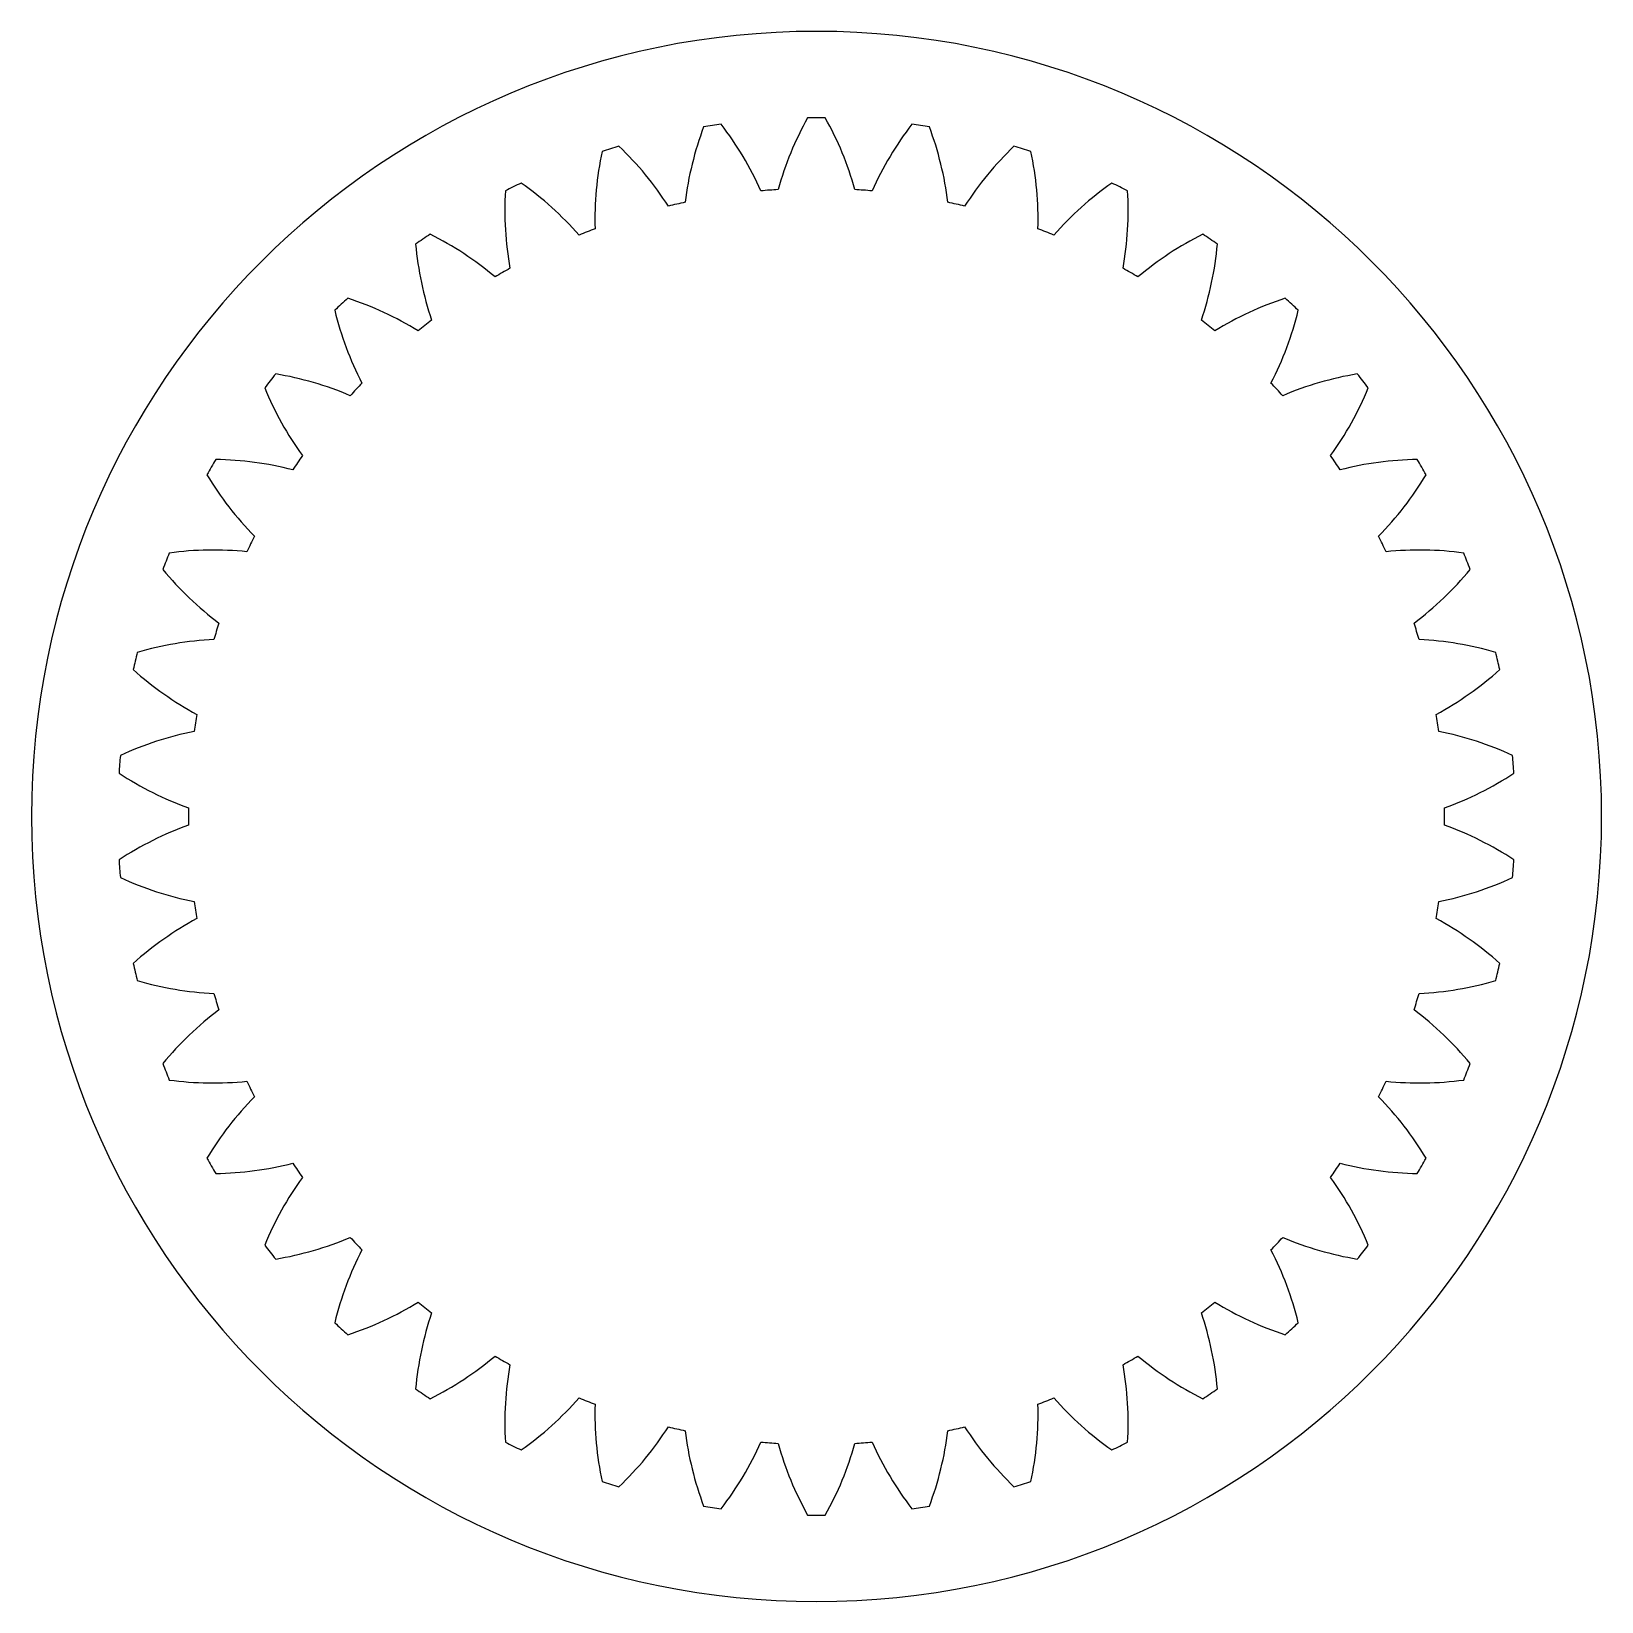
# Model space of a CAD drawing. Header units: millimetres. Extents: x 280.7 to 305.7, y 180.3 to 205.3.
import ezdxf

# ---------------------------------------------------------------- set-up
doc = ezdxf.new("R2010")
doc.units = ezdxf.units.MM
doc.header["$MEASUREMENT"] = 0

# ---------------------------------------------------------------- blocks, each defined once
blk = doc.blocks.new('block 3')
at = {"color": 7, "lineweight": 25, "true_color": 0xffffff}
blk.add_open_spline([(292.296, 202.744), (292.127, 203.121), (291.913, 203.477), (291.661, 203.805)], degree=3, dxfattribs=at)
blk = doc.blocks.new('block 4')
at = {"color": 7, "lineweight": 25, "true_color": 0xffffff}
blk.add_open_spline([(292.569, 202.764), (292.478, 202.759), (292.387, 202.752), (292.296, 202.744)], degree=3, dxfattribs=at)
blk = doc.blocks.new('block 5')
at = {"color": 7, "lineweight": 25, "true_color": 0xffffff}
blk.add_open_spline([(293.039, 203.908), (292.838, 203.547), (292.68, 203.163), (292.569, 202.764)], degree=3, dxfattribs=at)
blk = doc.blocks.new('block 6')
at = {"color": 7, "lineweight": 25, "true_color": 0xffffff}
blk.add_open_spline([(293.32, 203.908), (293.227, 203.909), (293.133, 203.909), (293.039, 203.908)], degree=3, dxfattribs=at)
blk = doc.blocks.new('block 7')
at = {"color": 7, "lineweight": 25, "true_color": 0xffffff}
blk.add_open_spline([(293.79, 202.764), (293.679, 203.163), (293.522, 203.547), (293.32, 203.908)], degree=3, dxfattribs=at)
blk = doc.blocks.new('block 8')
at = {"color": 7, "lineweight": 25, "true_color": 0xffffff}
blk.add_open_spline([(294.064, 202.744), (293.973, 202.752), (293.881, 202.759), (293.79, 202.764)], degree=3, dxfattribs=at)
blk = doc.blocks.new('block 9')
at = {"color": 7, "lineweight": 25, "true_color": 0xffffff}
blk.add_open_spline([(294.699, 203.805), (294.446, 203.477), (294.233, 203.121), (294.064, 202.744)], degree=3, dxfattribs=at)
blk = doc.blocks.new('block 10')
at = {"color": 7, "lineweight": 25, "true_color": 0xffffff}
blk.add_open_spline([(294.977, 203.763), (294.884, 203.778), (294.792, 203.792), (294.699, 203.805)], degree=3, dxfattribs=at)
blk = doc.blocks.new('block 11')
at = {"color": 7, "lineweight": 25, "true_color": 0xffffff}
blk.add_open_spline([(295.271, 202.562), (295.221, 202.972), (295.122, 203.375), (294.977, 203.763)], degree=3, dxfattribs=at)
blk = doc.blocks.new('block 12')
at = {"color": 7, "lineweight": 25, "true_color": 0xffffff}
blk.add_open_spline([(295.538, 202.501), (295.45, 202.522), (295.36, 202.543), (295.271, 202.562)], degree=3, dxfattribs=at)
blk = doc.blocks.new('block 13')
at = {"color": 7, "lineweight": 25, "true_color": 0xffffff}
blk.add_open_spline([(296.324, 203.455), (296.026, 203.169), (295.762, 202.849), (295.538, 202.501)], degree=3, dxfattribs=at)
blk = doc.blocks.new('block 14')
at = {"color": 7, "lineweight": 25, "true_color": 0xffffff}
blk.add_open_spline([(296.593, 203.372), (296.504, 203.401), (296.414, 203.429), (296.324, 203.455)], degree=3, dxfattribs=at)
blk = doc.blocks.new('block 15')
at = {"color": 7, "lineweight": 25, "true_color": 0xffffff}
blk.add_open_spline([(296.705, 202.141), (296.717, 202.554), (296.679, 202.968), (296.593, 203.372)], degree=3, dxfattribs=at)
blk = doc.blocks.new('block 16')
at = {"color": 7, "lineweight": 25, "true_color": 0xffffff}
blk.add_open_spline([(296.96, 202.041), (296.876, 202.075), (296.791, 202.109), (296.705, 202.141)], degree=3, dxfattribs=at)
blk = doc.blocks.new('block 17')
at = {"color": 7, "lineweight": 25, "true_color": 0xffffff}
blk.add_open_spline([(297.88, 202.867), (297.542, 202.629), (297.233, 202.351), (296.96, 202.041)], degree=3, dxfattribs=at)
blk = doc.blocks.new('block 18')
at = {"color": 7, "lineweight": 25, "true_color": 0xffffff}
blk.add_open_spline([(298.133, 202.745), (298.049, 202.787), (297.965, 202.828), (297.88, 202.867)], degree=3, dxfattribs=at)
blk = doc.blocks.new('block 19')
at = {"color": 7, "lineweight": 25, "true_color": 0xffffff}
blk.add_open_spline([(298.061, 201.511), (298.133, 201.918), (298.158, 202.332), (298.133, 202.745)], degree=3, dxfattribs=at)
blk = doc.blocks.new('block 20')
at = {"color": 7, "lineweight": 25, "true_color": 0xffffff}
blk.add_open_spline([(298.298, 201.374), (298.219, 201.421), (298.14, 201.466), (298.061, 201.511)], degree=3, dxfattribs=at)
blk = doc.blocks.new('block 21')
at = {"color": 7, "lineweight": 25, "true_color": 0xffffff}
blk.add_open_spline([(299.33, 202.054), (298.961, 201.869), (298.614, 201.64), (298.298, 201.374)], degree=3, dxfattribs=at)
blk = doc.blocks.new('block 22')
at = {"color": 7, "lineweight": 25, "true_color": 0xffffff}
blk.add_open_spline([(299.563, 201.896), (299.486, 201.949), (299.409, 202.002), (299.33, 202.054)], degree=3, dxfattribs=at)
blk = doc.blocks.new('block 23')
at = {"color": 7, "lineweight": 25, "true_color": 0xffffff}
blk.add_open_spline([(299.307, 200.686), (299.44, 201.078), (299.526, 201.484), (299.563, 201.896)], degree=3, dxfattribs=at)
blk = doc.blocks.new('block 24')
at = {"color": 7, "lineweight": 25, "true_color": 0xffffff}
blk.add_open_spline([(299.521, 200.515), (299.451, 200.573), (299.379, 200.63), (299.307, 200.686)], degree=3, dxfattribs=at)
blk = doc.blocks.new('block 25')
at = {"color": 7, "lineweight": 25, "true_color": 0xffffff}
blk.add_open_spline([(300.644, 201.034), (300.25, 200.906), (299.874, 200.732), (299.521, 200.515)], degree=3, dxfattribs=at)
blk = doc.blocks.new('block 26')
at = {"color": 7, "lineweight": 25, "true_color": 0xffffff}
blk.add_open_spline([(300.85, 200.842), (300.782, 200.907), (300.713, 200.971), (300.644, 201.034)], degree=3, dxfattribs=at)
blk = doc.blocks.new('block 27')
at = {"color": 7, "lineweight": 25, "true_color": 0xffffff}
blk.add_open_spline([(300.416, 199.684), (300.606, 200.052), (300.751, 200.441), (300.85, 200.842)], degree=3, dxfattribs=at)
blk = doc.blocks.new('block 28')
at = {"color": 7, "lineweight": 25, "true_color": 0xffffff}
blk.add_open_spline([(300.603, 199.483), (300.542, 199.551), (300.479, 199.618), (300.416, 199.684)], degree=3, dxfattribs=at)
blk = doc.blocks.new('block 29')
at = {"color": 7, "lineweight": 25, "true_color": 0xffffff}
blk.add_open_spline([(301.79, 199.829), (301.382, 199.761), (300.983, 199.645), (300.603, 199.483)], degree=3, dxfattribs=at)
blk = doc.blocks.new('block 30')
at = {"color": 7, "lineweight": 25, "true_color": 0xffffff}
blk.add_open_spline([(301.965, 199.609), (301.908, 199.683), (301.849, 199.757), (301.79, 199.829)], degree=3, dxfattribs=at)
blk = doc.blocks.new('block 31')
at = {"color": 7, "lineweight": 25, "true_color": 0xffffff}
blk.add_open_spline([(301.364, 198.529), (301.606, 198.864), (301.808, 199.227), (301.965, 199.609)], degree=3, dxfattribs=at)
blk = doc.blocks.new('block 32')
at = {"color": 7, "lineweight": 25, "true_color": 0xffffff}
blk.add_open_spline([(301.518, 198.302), (301.468, 198.378), (301.417, 198.454), (301.364, 198.529)], degree=3, dxfattribs=at)
blk = doc.blocks.new('block 33')
at = {"color": 7, "lineweight": 25, "true_color": 0xffffff}
blk.add_open_spline([(302.744, 198.467), (302.33, 198.461), (301.919, 198.405), (301.518, 198.302)], degree=3, dxfattribs=at)
blk = doc.blocks.new('block 34')
at = {"color": 7, "lineweight": 25, "true_color": 0xffffff}
blk.add_open_spline([(302.885, 198.224), (302.839, 198.305), (302.792, 198.387), (302.744, 198.467)], degree=3, dxfattribs=at)
blk = doc.blocks.new('block 35')
at = {"color": 7, "lineweight": 25, "true_color": 0xffffff}
blk.add_open_spline([(302.129, 197.245), (302.419, 197.54), (302.672, 197.869), (302.885, 198.224)], degree=3, dxfattribs=at)
blk = doc.blocks.new('block 36')
at = {"color": 7, "lineweight": 25, "true_color": 0xffffff}
blk.add_open_spline([(302.248, 196.998), (302.209, 197.081), (302.17, 197.163), (302.129, 197.245)], degree=3, dxfattribs=at)
blk = doc.blocks.new('block 37')
at = {"color": 7, "lineweight": 25, "true_color": 0xffffff}
blk.add_open_spline([(303.484, 196.978), (303.074, 197.033), (302.659, 197.04), (302.248, 196.998)], degree=3, dxfattribs=at)
blk = doc.blocks.new('block 38')
at = {"color": 7, "lineweight": 25, "true_color": 0xffffff}
blk.add_open_spline([(303.587, 196.716), (303.554, 196.804), (303.52, 196.891), (303.484, 196.978)], degree=3, dxfattribs=at)
blk = doc.blocks.new('block 39')
at = {"color": 7, "lineweight": 25, "true_color": 0xffffff}
blk.add_open_spline([(302.694, 195.861), (303.024, 196.11), (303.324, 196.397), (303.587, 196.716)], degree=3, dxfattribs=at)
blk = doc.blocks.new('block 40')
at = {"color": 7, "lineweight": 25, "true_color": 0xffffff}
blk.add_open_spline([(302.775, 195.599), (302.749, 195.687), (302.722, 195.774), (302.694, 195.861)], degree=3, dxfattribs=at)
blk = doc.blocks.new('block 41')
at = {"color": 7, "lineweight": 25, "true_color": 0xffffff}
blk.add_open_spline([(303.995, 195.396), (303.597, 195.511), (303.188, 195.58), (302.775, 195.599)], degree=3, dxfattribs=at)
blk = doc.blocks.new('block 42')
at = {"color": 7, "lineweight": 25, "true_color": 0xffffff}
blk.add_open_spline([(304.057, 195.121), (304.037, 195.213), (304.017, 195.304), (303.995, 195.396)], degree=3, dxfattribs=at)
blk = doc.blocks.new('block 43')
at = {"color": 7, "lineweight": 25, "true_color": 0xffffff}
blk.add_open_spline([(303.047, 194.409), (303.41, 194.605), (303.75, 194.845), (304.057, 195.121)], degree=3, dxfattribs=at)
blk = doc.blocks.new('block 44')
at = {"color": 7, "lineweight": 25, "true_color": 0xffffff}
blk.add_open_spline([(303.088, 194.138), (303.075, 194.228), (303.062, 194.318), (303.047, 194.409)], degree=3, dxfattribs=at)
blk = doc.blocks.new('block 45')
at = {"color": 7, "lineweight": 25, "true_color": 0xffffff}
blk.add_open_spline([(304.263, 193.754), (303.888, 193.928), (303.493, 194.057), (303.088, 194.138)], degree=3, dxfattribs=at)
blk = doc.blocks.new('block 46')
at = {"color": 7, "lineweight": 25, "true_color": 0xffffff}
blk.add_open_spline([(304.284, 193.474), (304.278, 193.568), (304.271, 193.661), (304.263, 193.754)], degree=3, dxfattribs=at)
blk = doc.blocks.new('block 47')
at = {"color": 7, "lineweight": 25, "true_color": 0xffffff}
blk.add_open_spline([(303.179, 192.92), (303.568, 193.06), (303.939, 193.246), (304.284, 193.474)], degree=3, dxfattribs=at)
blk = doc.blocks.new('block 48')
at = {"color": 7, "lineweight": 25, "true_color": 0xffffff}
blk.add_open_spline([(303.179, 192.646), (303.18, 192.737), (303.18, 192.828), (303.179, 192.92)], degree=3, dxfattribs=at)
blk = doc.blocks.new('block 49')
at = {"color": 7, "lineweight": 25, "true_color": 0xffffff}
blk.add_open_spline([(304.284, 192.092), (303.939, 192.319), (303.568, 192.505), (303.179, 192.646)], degree=3, dxfattribs=at)
blk = doc.blocks.new('block 50')
at = {"color": 7, "lineweight": 25, "true_color": 0xffffff}
blk.add_open_spline([(304.263, 191.811), (304.271, 191.905), (304.278, 191.998), (304.284, 192.092)], degree=3, dxfattribs=at)
blk = doc.blocks.new('block 51')
at = {"color": 7, "lineweight": 25, "true_color": 0xffffff}
blk.add_open_spline([(303.088, 191.428), (303.493, 191.509), (303.888, 191.638), (304.263, 191.811)], degree=3, dxfattribs=at)
blk = doc.blocks.new('block 52')
at = {"color": 7, "lineweight": 25, "true_color": 0xffffff}
blk.add_open_spline([(303.047, 191.157), (303.062, 191.247), (303.075, 191.337), (303.088, 191.428)], degree=3, dxfattribs=at)
blk = doc.blocks.new('block 53')
at = {"color": 7, "lineweight": 25, "true_color": 0xffffff}
blk.add_open_spline([(304.057, 190.444), (303.75, 190.721), (303.41, 190.96), (303.047, 191.157)], degree=3, dxfattribs=at)
blk = doc.blocks.new('block 54')
at = {"color": 7, "lineweight": 25, "true_color": 0xffffff}
blk.add_open_spline([(303.995, 190.17), (304.017, 190.261), (304.037, 190.353), (304.057, 190.444)], degree=3, dxfattribs=at)
blk = doc.blocks.new('block 55')
at = {"color": 7, "lineweight": 25, "true_color": 0xffffff}
blk.add_open_spline([(302.775, 189.966), (303.188, 189.986), (303.597, 190.054), (303.995, 190.17)], degree=3, dxfattribs=at)
blk = doc.blocks.new('block 56')
at = {"color": 7, "lineweight": 25, "true_color": 0xffffff}
blk.add_open_spline([(302.694, 189.705), (302.722, 189.792), (302.749, 189.879), (302.775, 189.966)], degree=3, dxfattribs=at)
blk = doc.blocks.new('block 57')
at = {"color": 7, "lineweight": 25, "true_color": 0xffffff}
blk.add_open_spline([(303.587, 188.849), (303.324, 189.169), (303.024, 189.456), (302.694, 189.705)], degree=3, dxfattribs=at)
blk = doc.blocks.new('block 58')
at = {"color": 7, "lineweight": 25, "true_color": 0xffffff}
blk.add_open_spline([(303.484, 188.587), (303.52, 188.674), (303.554, 188.762), (303.587, 188.849)], degree=3, dxfattribs=at)
blk = doc.blocks.new('block 59')
at = {"color": 7, "lineweight": 25, "true_color": 0xffffff}
blk.add_open_spline([(302.248, 188.568), (302.659, 188.526), (303.074, 188.532), (303.484, 188.587)], degree=3, dxfattribs=at)
blk = doc.blocks.new('block 60')
at = {"color": 7, "lineweight": 25, "true_color": 0xffffff}
blk.add_open_spline([(302.129, 188.321), (302.17, 188.403), (302.209, 188.485), (302.248, 188.568)], degree=3, dxfattribs=at)
blk = doc.blocks.new('block 61')
at = {"color": 7, "lineweight": 25, "true_color": 0xffffff}
blk.add_open_spline([(302.885, 187.342), (302.672, 187.697), (302.419, 188.026), (302.129, 188.321)], degree=3, dxfattribs=at)
blk = doc.blocks.new('block 62')
at = {"color": 7, "lineweight": 25, "true_color": 0xffffff}
blk.add_open_spline([(302.744, 187.098), (302.792, 187.179), (302.839, 187.26), (302.885, 187.342)], degree=3, dxfattribs=at)
blk = doc.blocks.new('block 63')
at = {"color": 7, "lineweight": 25, "true_color": 0xffffff}
blk.add_open_spline([(301.518, 187.263), (301.919, 187.16), (302.33, 187.105), (302.744, 187.098)], degree=3, dxfattribs=at)
blk = doc.blocks.new('block 64')
at = {"color": 7, "lineweight": 25, "true_color": 0xffffff}
blk.add_open_spline([(301.364, 187.037), (301.417, 187.112), (301.468, 187.187), (301.518, 187.263)], degree=3, dxfattribs=at)
blk = doc.blocks.new('block 65')
at = {"color": 7, "lineweight": 25, "true_color": 0xffffff}
blk.add_open_spline([(301.965, 185.956), (301.808, 186.339), (301.606, 186.702), (301.364, 187.037)], degree=3, dxfattribs=at)
blk = doc.blocks.new('block 66')
at = {"color": 7, "lineweight": 25, "true_color": 0xffffff}
blk.add_open_spline([(301.79, 185.736), (301.849, 185.809), (301.908, 185.882), (301.965, 185.956)], degree=3, dxfattribs=at)
blk = doc.blocks.new('block 67')
at = {"color": 7, "lineweight": 25, "true_color": 0xffffff}
blk.add_open_spline([(300.603, 186.082), (300.983, 185.921), (301.382, 185.805), (301.79, 185.736)], degree=3, dxfattribs=at)
blk = doc.blocks.new('block 68')
at = {"color": 7, "lineweight": 25, "true_color": 0xffffff}
blk.add_open_spline([(300.416, 185.881), (300.479, 185.947), (300.542, 186.014), (300.603, 186.082)], degree=3, dxfattribs=at)
blk = doc.blocks.new('block 69')
at = {"color": 7, "lineweight": 25, "true_color": 0xffffff}
blk.add_open_spline([(300.85, 184.723), (300.751, 185.125), (300.606, 185.514), (300.416, 185.881)], degree=3, dxfattribs=at)
blk = doc.blocks.new('block 70')
at = {"color": 7, "lineweight": 25, "true_color": 0xffffff}
blk.add_open_spline([(300.644, 184.532), (300.713, 184.595), (300.782, 184.659), (300.85, 184.723)], degree=3, dxfattribs=at)
blk = doc.blocks.new('block 71')
at = {"color": 7, "lineweight": 25, "true_color": 0xffffff}
blk.add_open_spline([(299.521, 185.051), (299.874, 184.834), (300.25, 184.66), (300.644, 184.532)], degree=3, dxfattribs=at)
blk = doc.blocks.new('block 72')
at = {"color": 7, "lineweight": 25, "true_color": 0xffffff}
blk.add_open_spline([(299.307, 184.88), (299.379, 184.936), (299.451, 184.993), (299.521, 185.051)], degree=3, dxfattribs=at)
blk = doc.blocks.new('block 73')
at = {"color": 7, "lineweight": 25, "true_color": 0xffffff}
blk.add_open_spline([(299.563, 183.67), (299.526, 184.082), (299.44, 184.488), (299.307, 184.88)], degree=3, dxfattribs=at)
blk = doc.blocks.new('block 74')
at = {"color": 7, "lineweight": 25, "true_color": 0xffffff}
blk.add_open_spline([(299.33, 183.512), (299.409, 183.563), (299.486, 183.616), (299.563, 183.67)], degree=3, dxfattribs=at)
blk = doc.blocks.new('block 75')
at = {"color": 7, "lineweight": 25, "true_color": 0xffffff}
blk.add_open_spline([(298.298, 184.192), (298.614, 183.925), (298.961, 183.697), (299.33, 183.512)], degree=3, dxfattribs=at)
blk = doc.blocks.new('block 76')
at = {"color": 7, "lineweight": 25, "true_color": 0xffffff}
blk.add_open_spline([(298.061, 184.055), (298.14, 184.099), (298.219, 184.145), (298.298, 184.192)], degree=3, dxfattribs=at)
blk = doc.blocks.new('block 77')
at = {"color": 7, "lineweight": 25, "true_color": 0xffffff}
blk.add_open_spline([(298.133, 182.82), (298.158, 183.233), (298.133, 183.648), (298.061, 184.055)], degree=3, dxfattribs=at)
blk = doc.blocks.new('block 78')
at = {"color": 7, "lineweight": 25, "true_color": 0xffffff}
blk.add_open_spline([(297.88, 182.698), (297.965, 182.738), (298.049, 182.779), (298.133, 182.82)], degree=3, dxfattribs=at)
blk = doc.blocks.new('block 79')
at = {"color": 7, "lineweight": 25, "true_color": 0xffffff}
blk.add_open_spline([(296.96, 183.525), (297.233, 183.214), (297.542, 182.937), (297.88, 182.698)], degree=3, dxfattribs=at)
blk = doc.blocks.new('block 80')
at = {"color": 7, "lineweight": 25, "true_color": 0xffffff}
blk.add_open_spline([(296.705, 183.425), (296.791, 183.457), (296.876, 183.49), (296.96, 183.525)], degree=3, dxfattribs=at)
blk = doc.blocks.new('block 81')
at = {"color": 7, "lineweight": 25, "true_color": 0xffffff}
blk.add_open_spline([(296.593, 182.193), (296.679, 182.598), (296.717, 183.011), (296.705, 183.425)], degree=3, dxfattribs=at)
blk = doc.blocks.new('block 82')
at = {"color": 7, "lineweight": 25, "true_color": 0xffffff}
blk.add_open_spline([(296.324, 182.111), (296.414, 182.137), (296.504, 182.165), (296.593, 182.193)], degree=3, dxfattribs=at)
blk = doc.blocks.new('block 83')
at = {"color": 7, "lineweight": 25, "true_color": 0xffffff}
blk.add_open_spline([(295.538, 183.065), (295.762, 182.717), (296.026, 182.397), (296.324, 182.111)], degree=3, dxfattribs=at)
blk = doc.blocks.new('block 84')
at = {"color": 7, "lineweight": 25, "true_color": 0xffffff}
blk.add_open_spline([(295.271, 183.004), (295.36, 183.023), (295.45, 183.043), (295.538, 183.065)], degree=3, dxfattribs=at)
blk = doc.blocks.new('block 85')
at = {"color": 7, "lineweight": 25, "true_color": 0xffffff}
blk.add_open_spline([(294.977, 181.803), (295.122, 182.19), (295.221, 182.593), (295.271, 183.004)], degree=3, dxfattribs=at)
blk = doc.blocks.new('block 86')
at = {"color": 7, "lineweight": 25, "true_color": 0xffffff}
blk.add_open_spline([(294.699, 181.761), (294.792, 181.774), (294.884, 181.788), (294.977, 181.803)], degree=3, dxfattribs=at)
blk = doc.blocks.new('block 87')
at = {"color": 7, "lineweight": 25, "true_color": 0xffffff}
blk.add_open_spline([(294.064, 182.822), (294.233, 182.445), (294.446, 182.088), (294.699, 181.761)], degree=3, dxfattribs=at)
blk = doc.blocks.new('block 88')
at = {"color": 7, "lineweight": 25, "true_color": 0xffffff}
blk.add_open_spline([(293.79, 182.801), (293.881, 182.807), (293.973, 182.814), (294.064, 182.822)], degree=3, dxfattribs=at)
blk = doc.blocks.new('block 89')
at = {"color": 7, "lineweight": 25, "true_color": 0xffffff}
blk.add_open_spline([(293.32, 181.658), (293.522, 182.019), (293.679, 182.403), (293.79, 182.801)], degree=3, dxfattribs=at)
blk = doc.blocks.new('block 90')
at = {"color": 7, "lineweight": 25, "true_color": 0xffffff}
blk.add_open_spline([(293.039, 181.658), (293.133, 181.657), (293.227, 181.657), (293.32, 181.658)], degree=3, dxfattribs=at)
blk = doc.blocks.new('block 91')
at = {"color": 7, "lineweight": 25, "true_color": 0xffffff}
blk.add_open_spline([(292.569, 182.801), (292.68, 182.403), (292.838, 182.019), (293.039, 181.658)], degree=3, dxfattribs=at)
blk = doc.blocks.new('block 92')
at = {"color": 7, "lineweight": 25, "true_color": 0xffffff}
blk.add_open_spline([(292.296, 182.822), (292.387, 182.814), (292.478, 182.807), (292.569, 182.801)], degree=3, dxfattribs=at)
blk = doc.blocks.new('block 93')
at = {"color": 7, "lineweight": 25, "true_color": 0xffffff}
blk.add_open_spline([(291.661, 181.761), (291.913, 182.088), (292.127, 182.445), (292.296, 182.822)], degree=3, dxfattribs=at)
blk = doc.blocks.new('block 94')
at = {"color": 7, "lineweight": 25, "true_color": 0xffffff}
blk.add_open_spline([(291.383, 181.803), (291.475, 181.788), (291.568, 181.774), (291.661, 181.761)], degree=3, dxfattribs=at)
blk = doc.blocks.new('block 95')
at = {"color": 7, "lineweight": 25, "true_color": 0xffffff}
blk.add_open_spline([(291.088, 183.004), (291.139, 182.593), (291.237, 182.19), (291.383, 181.803)], degree=3, dxfattribs=at)
blk = doc.blocks.new('block 96')
at = {"color": 7, "lineweight": 25, "true_color": 0xffffff}
blk.add_open_spline([(290.821, 183.065), (290.91, 183.043), (290.999, 183.023), (291.088, 183.004)], degree=3, dxfattribs=at)
blk = doc.blocks.new('block 97')
at = {"color": 7, "lineweight": 25, "true_color": 0xffffff}
blk.add_open_spline([(290.035, 182.111), (290.334, 182.397), (290.598, 182.717), (290.821, 183.065)], degree=3, dxfattribs=at)
blk = doc.blocks.new('block 98')
at = {"color": 7, "lineweight": 25, "true_color": 0xffffff}
blk.add_open_spline([(289.766, 182.193), (289.855, 182.165), (289.945, 182.137), (290.035, 182.111)], degree=3, dxfattribs=at)
blk = doc.blocks.new('block 99')
at = {"color": 7, "lineweight": 25, "true_color": 0xffffff}
blk.add_open_spline([(289.654, 183.425), (289.643, 183.011), (289.68, 182.598), (289.766, 182.193)], degree=3, dxfattribs=at)
blk = doc.blocks.new('block 100')
at = {"color": 7, "lineweight": 25, "true_color": 0xffffff}
blk.add_open_spline([(289.399, 183.525), (289.484, 183.49), (289.569, 183.457), (289.654, 183.425)], degree=3, dxfattribs=at)
blk = doc.blocks.new('block 101')
at = {"color": 7, "lineweight": 25, "true_color": 0xffffff}
blk.add_open_spline([(288.479, 182.698), (288.817, 182.937), (289.126, 183.214), (289.399, 183.525)], degree=3, dxfattribs=at)
blk = doc.blocks.new('block 102')
at = {"color": 7, "lineweight": 25, "true_color": 0xffffff}
blk.add_open_spline([(288.226, 182.82), (288.31, 182.779), (288.394, 182.738), (288.479, 182.698)], degree=3, dxfattribs=at)
blk = doc.blocks.new('block 103')
at = {"color": 7, "lineweight": 25, "true_color": 0xffffff}
blk.add_open_spline([(288.299, 184.055), (288.226, 183.648), (288.202, 183.233), (288.226, 182.82)], degree=3, dxfattribs=at)
blk = doc.blocks.new('block 104')
at = {"color": 7, "lineweight": 25, "true_color": 0xffffff}
blk.add_open_spline([(288.062, 184.192), (288.14, 184.145), (288.219, 184.099), (288.299, 184.055)], degree=3, dxfattribs=at)
blk = doc.blocks.new('block 105')
at = {"color": 7, "lineweight": 25, "true_color": 0xffffff}
blk.add_open_spline([(287.029, 183.512), (287.399, 183.697), (287.745, 183.925), (288.062, 184.192)], degree=3, dxfattribs=at)
blk = doc.blocks.new('block 106')
at = {"color": 7, "lineweight": 25, "true_color": 0xffffff}
blk.add_open_spline([(286.796, 183.67), (286.873, 183.616), (286.951, 183.563), (287.029, 183.512)], degree=3, dxfattribs=at)
blk = doc.blocks.new('block 107')
at = {"color": 7, "lineweight": 25, "true_color": 0xffffff}
blk.add_open_spline([(287.052, 184.88), (286.92, 184.488), (286.834, 184.082), (286.796, 183.67)], degree=3, dxfattribs=at)
blk = doc.blocks.new('block 108')
at = {"color": 7, "lineweight": 25, "true_color": 0xffffff}
blk.add_open_spline([(286.838, 185.051), (286.909, 184.993), (286.98, 184.936), (287.052, 184.88)], degree=3, dxfattribs=at)
blk = doc.blocks.new('block 109')
at = {"color": 7, "lineweight": 25, "true_color": 0xffffff}
blk.add_open_spline([(285.716, 184.532), (286.109, 184.66), (286.486, 184.834), (286.838, 185.051)], degree=3, dxfattribs=at)
blk = doc.blocks.new('block 110')
at = {"color": 7, "lineweight": 25, "true_color": 0xffffff}
blk.add_open_spline([(285.51, 184.723), (285.578, 184.659), (285.646, 184.595), (285.716, 184.532)], degree=3, dxfattribs=at)
blk = doc.blocks.new('block 111')
at = {"color": 7, "lineweight": 25, "true_color": 0xffffff}
blk.add_open_spline([(285.943, 185.881), (285.753, 185.514), (285.608, 185.125), (285.51, 184.723)], degree=3, dxfattribs=at)
blk = doc.blocks.new('block 112')
at = {"color": 7, "lineweight": 25, "true_color": 0xffffff}
blk.add_open_spline([(285.757, 186.082), (285.818, 186.014), (285.88, 185.947), (285.943, 185.881)], degree=3, dxfattribs=at)
blk = doc.blocks.new('block 113')
at = {"color": 7, "lineweight": 25, "true_color": 0xffffff}
blk.add_open_spline([(284.569, 185.736), (284.977, 185.805), (285.376, 185.921), (285.757, 186.082)], degree=3, dxfattribs=at)
blk = doc.blocks.new('block 114')
at = {"color": 7, "lineweight": 25, "true_color": 0xffffff}
blk.add_open_spline([(284.394, 185.956), (284.452, 185.882), (284.51, 185.809), (284.569, 185.736)], degree=3, dxfattribs=at)
blk = doc.blocks.new('block 115')
at = {"color": 7, "lineweight": 25, "true_color": 0xffffff}
blk.add_open_spline([(284.995, 187.037), (284.753, 186.702), (284.551, 186.339), (284.394, 185.956)], degree=3, dxfattribs=at)
blk = doc.blocks.new('block 116')
at = {"color": 7, "lineweight": 25, "true_color": 0xffffff}
blk.add_open_spline([(284.841, 187.263), (284.891, 187.187), (284.943, 187.112), (284.995, 187.037)], degree=3, dxfattribs=at)
blk = doc.blocks.new('block 117')
at = {"color": 7, "lineweight": 25, "true_color": 0xffffff}
blk.add_open_spline([(283.615, 187.098), (284.029, 187.105), (284.44, 187.16), (284.841, 187.263)], degree=3, dxfattribs=at)
blk = doc.blocks.new('block 118')
at = {"color": 7, "lineweight": 25, "true_color": 0xffffff}
blk.add_open_spline([(283.475, 187.342), (283.521, 187.26), (283.567, 187.179), (283.615, 187.098)], degree=3, dxfattribs=at)
blk = doc.blocks.new('block 119')
at = {"color": 7, "lineweight": 25, "true_color": 0xffffff}
blk.add_open_spline([(284.23, 188.321), (283.941, 188.026), (283.687, 187.697), (283.475, 187.342)], degree=3, dxfattribs=at)
blk = doc.blocks.new('block 120')
at = {"color": 7, "lineweight": 25, "true_color": 0xffffff}
blk.add_open_spline([(284.111, 188.568), (284.15, 188.485), (284.19, 188.403), (284.23, 188.321)], degree=3, dxfattribs=at)
blk = doc.blocks.new('block 121')
at = {"color": 7, "lineweight": 25, "true_color": 0xffffff}
blk.add_open_spline([(282.875, 188.587), (283.285, 188.532), (283.7, 188.526), (284.111, 188.568)], degree=3, dxfattribs=at)
blk = doc.blocks.new('block 122')
at = {"color": 7, "lineweight": 25, "true_color": 0xffffff}
blk.add_open_spline([(282.772, 188.849), (282.805, 188.762), (282.84, 188.674), (282.875, 188.587)], degree=3, dxfattribs=at)
blk = doc.blocks.new('block 123')
at = {"color": 7, "lineweight": 25, "true_color": 0xffffff}
blk.add_open_spline([(283.665, 189.705), (283.335, 189.456), (283.035, 189.169), (282.772, 188.849)], degree=3, dxfattribs=at)
blk = doc.blocks.new('block 124')
at = {"color": 7, "lineweight": 25, "true_color": 0xffffff}
blk.add_open_spline([(283.585, 189.966), (283.61, 189.879), (283.637, 189.792), (283.665, 189.705)], degree=3, dxfattribs=at)
blk = doc.blocks.new('block 125')
at = {"color": 7, "lineweight": 25, "true_color": 0xffffff}
blk.add_open_spline([(282.365, 190.17), (282.762, 190.054), (283.171, 189.986), (283.585, 189.966)], degree=3, dxfattribs=at)
blk = doc.blocks.new('block 126')
at = {"color": 7, "lineweight": 25, "true_color": 0xffffff}
blk.add_open_spline([(282.302, 190.444), (282.322, 190.353), (282.343, 190.261), (282.365, 190.17)], degree=3, dxfattribs=at)
blk = doc.blocks.new('block 127')
at = {"color": 7, "lineweight": 25, "true_color": 0xffffff}
blk.add_open_spline([(283.313, 191.157), (282.949, 190.96), (282.61, 190.721), (282.302, 190.444)], degree=3, dxfattribs=at)
blk = doc.blocks.new('block 128')
at = {"color": 7, "lineweight": 25, "true_color": 0xffffff}
blk.add_open_spline([(283.272, 191.428), (283.284, 191.337), (283.298, 191.247), (283.313, 191.157)], degree=3, dxfattribs=at)
blk = doc.blocks.new('block 129')
at = {"color": 7, "lineweight": 25, "true_color": 0xffffff}
blk.add_open_spline([(282.096, 191.811), (282.472, 191.638), (282.866, 191.509), (283.272, 191.428)], degree=3, dxfattribs=at)
blk = doc.blocks.new('block 130')
at = {"color": 7, "lineweight": 25, "true_color": 0xffffff}
blk.add_open_spline([(282.075, 192.092), (282.081, 191.998), (282.088, 191.905), (282.096, 191.811)], degree=3, dxfattribs=at)
blk = doc.blocks.new('block 131')
at = {"color": 7, "lineweight": 25, "true_color": 0xffffff}
blk.add_open_spline([(283.181, 192.646), (282.792, 192.505), (282.421, 192.319), (282.075, 192.092)], degree=3, dxfattribs=at)
blk = doc.blocks.new('block 132')
at = {"color": 7, "lineweight": 25, "true_color": 0xffffff}
blk.add_open_spline([(283.181, 192.92), (283.179, 192.828), (283.179, 192.737), (283.181, 192.646)], degree=3, dxfattribs=at)
blk = doc.blocks.new('block 133')
at = {"color": 7, "lineweight": 25, "true_color": 0xffffff}
blk.add_open_spline([(282.075, 193.474), (282.421, 193.246), (282.792, 193.06), (283.181, 192.92)], degree=3, dxfattribs=at)
blk = doc.blocks.new('block 134')
at = {"color": 7, "lineweight": 25, "true_color": 0xffffff}
blk.add_open_spline([(282.096, 193.754), (282.088, 193.661), (282.081, 193.568), (282.075, 193.474)], degree=3, dxfattribs=at)
blk = doc.blocks.new('block 135')
at = {"color": 7, "lineweight": 25, "true_color": 0xffffff}
blk.add_open_spline([(283.272, 194.138), (282.866, 194.057), (282.472, 193.928), (282.096, 193.754)], degree=3, dxfattribs=at)
blk = doc.blocks.new('block 136')
at = {"color": 7, "lineweight": 25, "true_color": 0xffffff}
blk.add_open_spline([(283.313, 194.409), (283.298, 194.318), (283.284, 194.228), (283.272, 194.138)], degree=3, dxfattribs=at)
blk = doc.blocks.new('block 137')
at = {"color": 7, "lineweight": 25, "true_color": 0xffffff}
blk.add_open_spline([(282.302, 195.121), (282.61, 194.845), (282.949, 194.605), (283.313, 194.409)], degree=3, dxfattribs=at)
blk = doc.blocks.new('block 138')
at = {"color": 7, "lineweight": 25, "true_color": 0xffffff}
blk.add_open_spline([(282.365, 195.396), (282.343, 195.304), (282.322, 195.213), (282.302, 195.121)], degree=3, dxfattribs=at)
blk = doc.blocks.new('block 139')
at = {"color": 7, "lineweight": 25, "true_color": 0xffffff}
blk.add_open_spline([(283.585, 195.599), (283.171, 195.58), (282.762, 195.511), (282.365, 195.396)], degree=3, dxfattribs=at)
blk = doc.blocks.new('block 140')
at = {"color": 7, "lineweight": 25, "true_color": 0xffffff}
blk.add_open_spline([(283.665, 195.861), (283.637, 195.774), (283.61, 195.687), (283.585, 195.599)], degree=3, dxfattribs=at)
blk = doc.blocks.new('block 141')
at = {"color": 7, "lineweight": 25, "true_color": 0xffffff}
blk.add_open_spline([(282.772, 196.716), (283.035, 196.397), (283.335, 196.11), (283.665, 195.861)], degree=3, dxfattribs=at)
blk = doc.blocks.new('block 142')
at = {"color": 7, "lineweight": 25, "true_color": 0xffffff}
blk.add_open_spline([(282.875, 196.978), (282.84, 196.891), (282.805, 196.804), (282.772, 196.716)], degree=3, dxfattribs=at)
blk = doc.blocks.new('block 143')
at = {"color": 7, "lineweight": 25, "true_color": 0xffffff}
blk.add_open_spline([(284.111, 196.998), (283.7, 197.04), (283.285, 197.033), (282.875, 196.978)], degree=3, dxfattribs=at)
blk = doc.blocks.new('block 144')
at = {"color": 7, "lineweight": 25, "true_color": 0xffffff}
blk.add_open_spline([(284.23, 197.245), (284.19, 197.163), (284.15, 197.081), (284.111, 196.998)], degree=3, dxfattribs=at)
blk = doc.blocks.new('block 145')
at = {"color": 7, "lineweight": 25, "true_color": 0xffffff}
blk.add_open_spline([(283.475, 198.224), (283.687, 197.869), (283.941, 197.54), (284.23, 197.245)], degree=3, dxfattribs=at)
blk = doc.blocks.new('block 146')
at = {"color": 7, "lineweight": 25, "true_color": 0xffffff}
blk.add_open_spline([(283.615, 198.467), (283.567, 198.387), (283.521, 198.305), (283.475, 198.224)], degree=3, dxfattribs=at)
blk = doc.blocks.new('block 147')
at = {"color": 7, "lineweight": 25, "true_color": 0xffffff}
blk.add_open_spline([(284.841, 198.302), (284.44, 198.405), (284.029, 198.461), (283.615, 198.467)], degree=3, dxfattribs=at)
blk = doc.blocks.new('block 148')
at = {"color": 7, "lineweight": 25, "true_color": 0xffffff}
blk.add_open_spline([(284.995, 198.529), (284.943, 198.454), (284.891, 198.378), (284.841, 198.302)], degree=3, dxfattribs=at)
blk = doc.blocks.new('block 149')
at = {"color": 7, "lineweight": 25, "true_color": 0xffffff}
blk.add_open_spline([(284.394, 199.609), (284.551, 199.227), (284.753, 198.864), (284.995, 198.529)], degree=3, dxfattribs=at)
blk = doc.blocks.new('block 150')
at = {"color": 7, "lineweight": 25, "true_color": 0xffffff}
blk.add_open_spline([(284.569, 199.829), (284.51, 199.757), (284.452, 199.683), (284.394, 199.609)], degree=3, dxfattribs=at)
blk = doc.blocks.new('block 151')
at = {"color": 7, "lineweight": 25, "true_color": 0xffffff}
blk.add_open_spline([(285.757, 199.483), (285.376, 199.645), (284.977, 199.761), (284.569, 199.829)], degree=3, dxfattribs=at)
blk = doc.blocks.new('block 152')
at = {"color": 7, "lineweight": 25, "true_color": 0xffffff}
blk.add_open_spline([(285.943, 199.684), (285.88, 199.618), (285.818, 199.551), (285.757, 199.483)], degree=3, dxfattribs=at)
blk = doc.blocks.new('block 153')
at = {"color": 7, "lineweight": 25, "true_color": 0xffffff}
blk.add_open_spline([(285.51, 200.842), (285.608, 200.441), (285.753, 200.052), (285.943, 199.684)], degree=3, dxfattribs=at)
blk = doc.blocks.new('block 154')
at = {"color": 7, "lineweight": 25, "true_color": 0xffffff}
blk.add_open_spline([(285.716, 201.034), (285.646, 200.971), (285.578, 200.907), (285.51, 200.842)], degree=3, dxfattribs=at)
blk = doc.blocks.new('block 155')
at = {"color": 7, "lineweight": 25, "true_color": 0xffffff}
blk.add_open_spline([(286.838, 200.515), (286.486, 200.732), (286.109, 200.906), (285.716, 201.034)], degree=3, dxfattribs=at)
blk = doc.blocks.new('block 156')
at = {"color": 7, "lineweight": 25, "true_color": 0xffffff}
blk.add_open_spline([(287.052, 200.686), (286.98, 200.63), (286.909, 200.573), (286.838, 200.515)], degree=3, dxfattribs=at)
blk = doc.blocks.new('block 157')
at = {"color": 7, "lineweight": 25, "true_color": 0xffffff}
blk.add_open_spline([(286.796, 201.896), (286.834, 201.484), (286.92, 201.078), (287.052, 200.686)], degree=3, dxfattribs=at)
blk = doc.blocks.new('block 158')
at = {"color": 7, "lineweight": 25, "true_color": 0xffffff}
blk.add_open_spline([(287.029, 202.054), (286.951, 202.002), (286.873, 201.949), (286.796, 201.896)], degree=3, dxfattribs=at)
blk = doc.blocks.new('block 159')
at = {"color": 7, "lineweight": 25, "true_color": 0xffffff}
blk.add_open_spline([(288.062, 201.374), (287.745, 201.64), (287.399, 201.869), (287.029, 202.054)], degree=3, dxfattribs=at)
blk = doc.blocks.new('block 160')
at = {"color": 7, "lineweight": 25, "true_color": 0xffffff}
blk.add_open_spline([(288.299, 201.511), (288.219, 201.466), (288.14, 201.421), (288.062, 201.374)], degree=3, dxfattribs=at)
blk = doc.blocks.new('block 161')
at = {"color": 7, "lineweight": 25, "true_color": 0xffffff}
blk.add_open_spline([(288.226, 202.745), (288.202, 202.332), (288.226, 201.918), (288.299, 201.511)], degree=3, dxfattribs=at)
blk = doc.blocks.new('block 162')
at = {"color": 7, "lineweight": 25, "true_color": 0xffffff}
blk.add_open_spline([(288.479, 202.867), (288.394, 202.828), (288.31, 202.787), (288.226, 202.745)], degree=3, dxfattribs=at)
blk = doc.blocks.new('block 163')
at = {"color": 7, "lineweight": 25, "true_color": 0xffffff}
blk.add_open_spline([(289.399, 202.041), (289.126, 202.351), (288.817, 202.629), (288.479, 202.867)], degree=3, dxfattribs=at)
blk = doc.blocks.new('block 164')
at = {"color": 7, "lineweight": 25, "true_color": 0xffffff}
blk.add_open_spline([(289.654, 202.141), (289.569, 202.109), (289.484, 202.075), (289.399, 202.041)], degree=3, dxfattribs=at)
blk = doc.blocks.new('block 165')
at = {"color": 7, "lineweight": 25, "true_color": 0xffffff}
blk.add_open_spline([(289.766, 203.372), (289.68, 202.968), (289.643, 202.554), (289.654, 202.141)], degree=3, dxfattribs=at)
blk = doc.blocks.new('block 166')
at = {"color": 7, "lineweight": 25, "true_color": 0xffffff}
blk.add_open_spline([(290.035, 203.455), (289.945, 203.429), (289.855, 203.401), (289.766, 203.372)], degree=3, dxfattribs=at)
blk = doc.blocks.new('block 167')
at = {"color": 7, "lineweight": 25, "true_color": 0xffffff}
blk.add_open_spline([(290.821, 202.501), (290.598, 202.849), (290.334, 203.169), (290.035, 203.455)], degree=3, dxfattribs=at)
blk = doc.blocks.new('block 168')
at = {"color": 7, "lineweight": 25, "true_color": 0xffffff}
blk.add_open_spline([(291.088, 202.562), (290.999, 202.543), (290.91, 202.522), (290.821, 202.501)], degree=3, dxfattribs=at)
blk = doc.blocks.new('block 169')
at = {"color": 7, "lineweight": 25, "true_color": 0xffffff}
blk.add_open_spline([(291.383, 203.763), (291.237, 203.375), (291.139, 202.972), (291.088, 202.562)], degree=3, dxfattribs=at)
blk = doc.blocks.new('block 170')
at = {"color": 7, "lineweight": 25, "true_color": 0xffffff}
blk.add_open_spline([(291.661, 203.805), (291.568, 203.792), (291.475, 203.778), (291.383, 203.763)], degree=3, dxfattribs=at)
blk = doc.blocks.new('block 2')
for name in ['block 169', 'block 170', 'block 3', 'block 5', 'block 6', 'block 7', 'block 9', 'block 10', 'block 11', 'block 165', 'block 166', 'block 167', 'block 13', 'block 14', 'block 15', 'block 162', 'block 163', 'block 4', 'block 8', 'block 17', 'block 18', 'block 161', 'block 168', 'block 12', 'block 19', 'block 158', 'block 159', 'block 164', 'block 16', 'block 21', 'block 22', 'block 157', 'block 23', 'block 160', 'block 20', 'block 154', 'block 155', 'block 25', 'block 26', 'block 153', 'block 27', 'block 156', 'block 24', 'block 150', 'block 151', 'block 29', 'block 30', 'block 149', 'block 152', 'block 28', 'block 31', 'block 148', 'block 32', 'block 146', 'block 147', 'block 33', 'block 34', 'block 145', 'block 35', 'block 143', 'block 144', 'block 36', 'block 37', 'block 142', 'block 38', 'block 141', 'block 39', 'block 140', 'block 40', 'block 139', 'block 41', 'block 138', 'block 42', 'block 137', 'block 43', 'block 136', 'block 44', 'block 135', 'block 45', 'block 134', 'block 46', 'block 133', 'block 47', 'block 132', 'block 48', 'block 131', 'block 49', 'block 130', 'block 50', 'block 129', 'block 51', 'block 128', 'block 52', 'block 127', 'block 53', 'block 126', 'block 54', 'block 125', 'block 55', 'block 124', 'block 56', 'block 123', 'block 57', 'block 122', 'block 58', 'block 121', 'block 120', 'block 60', 'block 59', 'block 119', 'block 61', 'block 118', 'block 117', 'block 116', 'block 64', 'block 63', 'block 62', 'block 115', 'block 65', 'block 113', 'block 112', 'block 68', 'block 67', 'block 114', 'block 111', 'block 69', 'block 66', 'block 109', 'block 108', 'block 72', 'block 71', 'block 107', 'block 73', 'block 110', 'block 70', 'block 105', 'block 104', 'block 103', 'block 76', 'block 77', 'block 75', 'block 106', 'block 101', 'block 100', 'block 80', 'block 79', 'block 74', 'block 99', 'block 81', 'block 97', 'block 96', 'block 95', 'block 85', 'block 84', 'block 83', 'block 102', 'block 93', 'block 92', 'block 91', 'block 89', 'block 88', 'block 87', 'block 78', 'block 98', 'block 82', 'block 94', 'block 86', 'block 90']:
    blk.add_blockref(name, (0, 0))

msp = doc.modelspace()

# ---------------------------------------------------------------- linework, layer by layer
at = {"color": 7, "lineweight": 25, "true_color": 0xffffff}
msp.add_open_spline([(305.68, 192.783), (305.68, 185.879), (300.083, 180.283), (293.18, 180.283), (286.276, 180.283), (280.68, 185.879), (280.68, 192.783), (280.68, 199.686), (286.276, 205.283), (293.18, 205.283), (300.083, 205.283), (305.68, 199.686), (305.68, 192.783)], degree=3, knots=[0, 0, 0, 0, 1, 1, 1, 2, 2, 2, 3, 3, 3, 4, 4, 4, 4], dxfattribs=at)

# ---------------------------------------------------------------- block references
msp.add_blockref('block 2', (0, 0))

doc.saveas('drawing.dxf')
